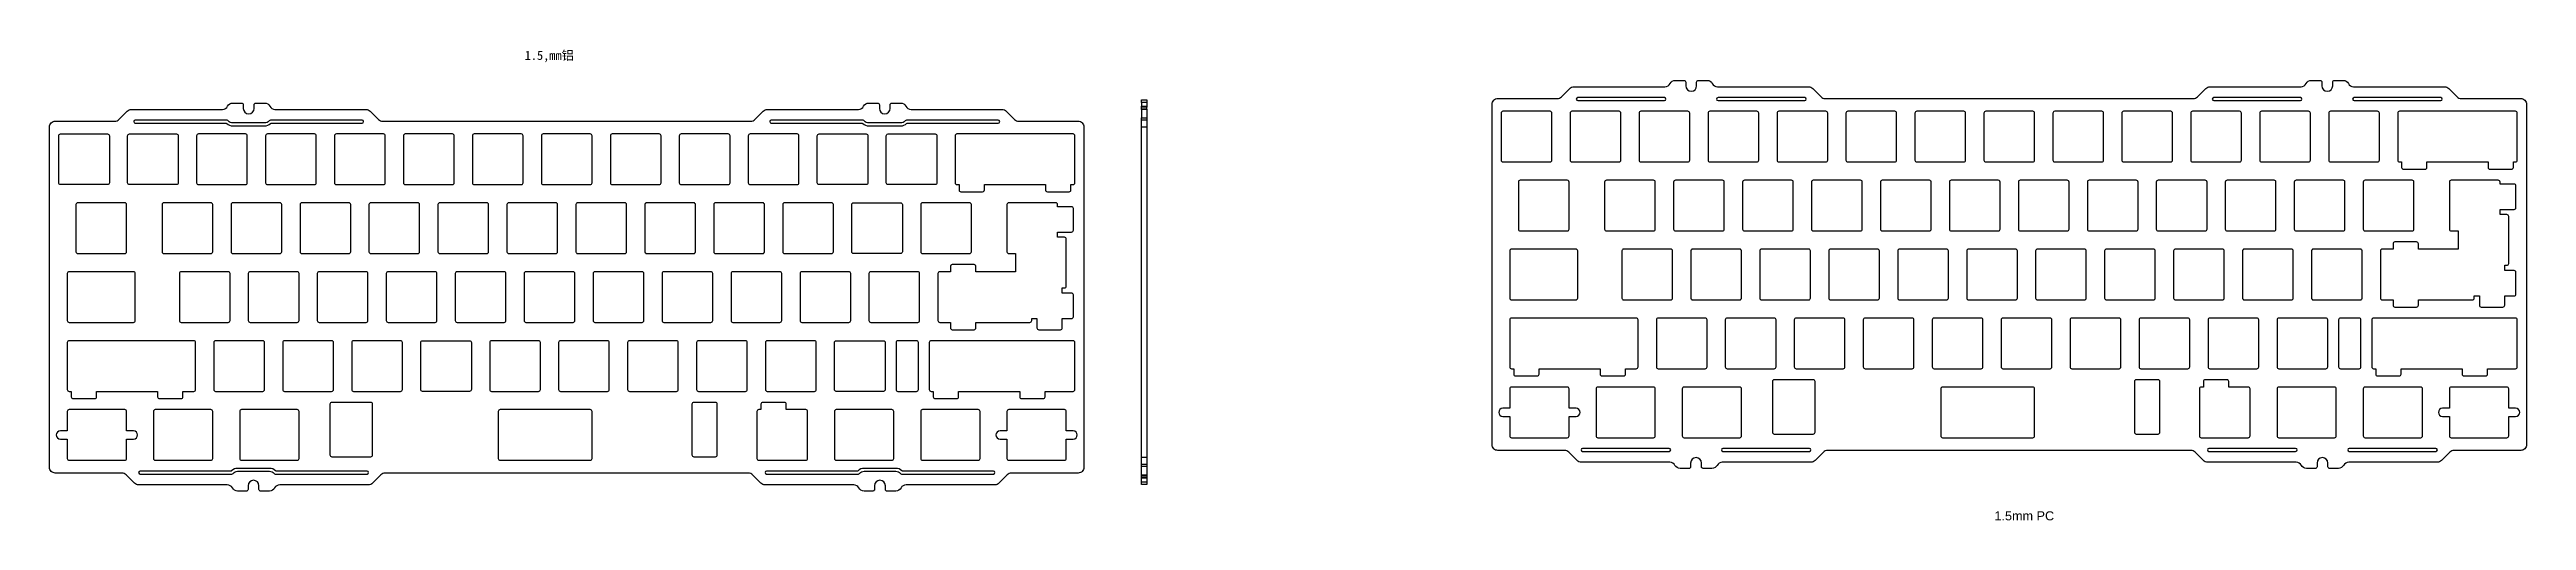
# Model space of a CAD drawing. Header units: millimetres. Extents: x 2165 to 2849, y 1742 to 1872.
import ezdxf

# ---------------------------------------------------------------- set-up
doc = ezdxf.new("R2010")
doc.units = ezdxf.units.MM
doc.styles.get("Standard").update_dxf_attribs({"font": 'arial.ttf'})

msp = doc.modelspace()

# ---------------------------------------------------------------- linework, layer by layer
at = {"color": 7, "linetype": 'Continuous', "lineweight": 25}
for p, q in [((2466.32, 1858.41), (2467.82, 1858.41)), ((2466.32, 1857.68), (2466.32, 1858.41)), ((2467.82, 1857.68), (2466.32, 1857.68)), ((2466.32, 1857.68), (2466.32, 1856.66)), ((2466.32, 1856.66), (2467.82, 1856.66)), ((2466.32, 1856.36), (2466.32, 1856.66)), ((2467.82, 1856.36), (2466.32, 1856.36)), ((2466.32, 1855.87), (2466.32, 1856.36)), ((2467.82, 1855.87), (2466.32, 1855.87)), ((2466.32, 1855.78), (2466.32, 1855.87)), ((2467.82, 1855.78), (2466.32, 1855.78)), ((2466.32, 1855.78), (2466.32, 1853.48)), ((2467.82, 1858.41), (2467.82, 1857.68)), ((2467.82, 1857.68), (2467.82, 1856.66)), ((2467.82, 1856.66), (2467.82, 1856.36)), ((2467.82, 1855.87), (2467.82, 1856.36)), ((2467.82, 1855.87), (2467.82, 1855.78)), ((2467.82, 1855.78), (2467.82, 1853.48)), ((2466.32, 1853.48), (2467.82, 1853.48)), ((2466.32, 1852.89), (2466.32, 1853.48)), ((2467.82, 1850.89), (2466.32, 1850.89)), ((2467.82, 1853.48), (2467.82, 1852.89)), ((2466.32, 1759.69), (2467.82, 1759.69)), ((2467.82, 1757.69), (2466.32, 1757.69)), ((2467.82, 1757.11), (2466.32, 1757.11)), ((2466.32, 1754.8), (2467.82, 1754.8)), ((2466.32, 1754.71), (2467.82, 1754.71)), ((2466.32, 1754.23), (2467.82, 1754.23)), ((2467.82, 1753.92), (2466.32, 1753.92)), ((2466.32, 1752.9), (2467.82, 1752.9))]:
    msp.add_line(p, q, dxfattribs=at)
at = {"color": 1, "linetype": 'Continuous', "lineweight": 25}
msp.add_lwpolyline([(2655.81, 1761.54, 0.198912), (2654.68, 1761.07), (2652.38, 1758.77, -0.198912), (2651.24, 1758.3), (2626.75, 1758.3, 0.282291), (2625.32, 1757.42, -0.282291), (2623.89, 1756.55), (2621.49, 1756.55, -0.414214), (2620.99, 1757.05), (2620.99, 1758.05, 1), (2617.99, 1758.05), (2617.99, 1757.05, -0.414214), (2617.49, 1756.55), (2615.09, 1756.55, -0.282291), (2613.67, 1757.42, 0.282291), (2612.24, 1758.3), (2587.75, 1758.3, -0.198912), (2586.61, 1758.77), (2584.31, 1761.07, 0.198912), (2583.18, 1761.54), (2564.74, 1761.54, -0.414214), (2563.14, 1763.14), (2563.14, 1857.19, -0.414214), (2564.74, 1858.79), (2581.18, 1858.79, 0.198912), (2582.31, 1859.26), (2584.61, 1861.56, -0.198912), (2585.74, 1862.03), (2610.91, 1862.03, 0.282291), (2612.34, 1862.91, -0.282291), (2613.76, 1863.78), (2616.16, 1863.78, -0.414214), (2616.66, 1863.28), (2616.66, 1862.28, 1), (2619.66, 1862.28), (2619.66, 1863.28, -0.414214), (2620.16, 1863.78), (2622.56, 1863.78, -0.282291), (2623.99, 1862.91, 0.282291), (2625.42, 1862.03), (2650.58, 1862.03, -0.198912), (2651.71, 1861.56), (2654.02, 1859.26, 0.198912), (2655.15, 1858.79), (2756.87, 1858.79, 0.198912), (2758.01, 1859.26), (2760.31, 1861.56, -0.198912), (2761.44, 1862.03), (2786.61, 1862.03, 0.282291), (2788.04, 1862.91, -0.282291), (2789.46, 1863.78), (2791.86, 1863.78, -0.414214), (2792.36, 1863.28), (2792.36, 1862.28, 1), (2795.36, 1862.28), (2795.36, 1863.28, -0.414214), (2795.86, 1863.78), (2798.26, 1863.78, -0.282291), (2799.69, 1862.91, 0.282291), (2801.11, 1862.03), (2826.28, 1862.03, -0.198912), (2827.41, 1861.56), (2829.72, 1859.26, 0.198912), (2830.85, 1858.79), (2847.29, 1858.79, -0.414214), (2848.89, 1857.19), (2848.89, 1763.14, -0.414214), (2847.29, 1761.54), (2828.85, 1761.54, 0.198912), (2827.72, 1761.07), (2825.41, 1758.77, -0.198912), (2824.28, 1758.3), (2799.78, 1758.3, 0.282291), (2798.36, 1757.42, -0.282291), (2796.93, 1756.55), (2794.53, 1756.55, -0.414214), (2794.03, 1757.05), (2794.03, 1758.05, 1), (2791.03, 1758.05), (2791.03, 1757.05, -0.414214), (2790.53, 1756.55), (2788.13, 1756.55, -0.282291), (2786.7, 1757.42, 0.282291), (2785.28, 1758.3), (2760.78, 1758.3, -0.198912), (2759.65, 1758.77), (2757.34, 1761.07, 0.198912), (2756.21, 1761.54), (2655.81, 1761.54)], format="xyb", dxfattribs=at)
at = {"linetype": 'Continuous', "lineweight": 25}
msp.add_lwpolyline([(2257.33, 1755.28, 0.198912), (2256.2, 1754.81), (2253.89, 1752.51, -0.198912), (2252.76, 1752.04), (2228.26, 1752.04, 0.282291), (2226.84, 1751.17, -0.282291), (2225.41, 1750.29), (2223.01, 1750.29, -0.414214), (2222.51, 1750.79), (2222.51, 1751.79, 1), (2219.51, 1751.79), (2219.51, 1750.79, -0.414214), (2219.01, 1750.29), (2216.61, 1750.29, -0.282291), (2215.19, 1751.17, 0.282291), (2213.76, 1752.04), (2189.26, 1752.04, -0.198912), (2188.13, 1752.51), (2185.83, 1754.81, 0.198912), (2184.69, 1755.28), (2166.25, 1755.28, -0.414214), (2164.65, 1756.88), (2164.65, 1850.93, -0.414214), (2166.25, 1852.53), (2182.69, 1852.53, 0.198912), (2183.82, 1853), (2186.13, 1855.31, -0.198912), (2187.26, 1855.78), (2212.43, 1855.78, 0.282291), (2213.85, 1856.65, -0.282291), (2215.28, 1857.53), (2217.68, 1857.53, -0.414214), (2218.18, 1857.03), (2218.18, 1856.03, 1), (2221.18, 1856.03), (2221.18, 1857.03, -0.414214), (2221.68, 1857.53), (2224.08, 1857.53, -0.282291), (2225.51, 1856.65, 0.282291), (2226.93, 1855.78), (2252.1, 1855.78, -0.198912), (2253.23, 1855.31), (2255.54, 1853, 0.198912), (2256.67, 1852.53), (2358.39, 1852.53, 0.198912), (2359.52, 1853), (2361.83, 1855.31, -0.198912), (2362.96, 1855.78), (2388.13, 1855.78, 0.282291), (2389.55, 1856.65, -0.282291), (2390.98, 1857.53), (2393.38, 1857.53, -0.414214), (2393.88, 1857.03), (2393.88, 1856.03, 1), (2396.88, 1856.03), (2396.88, 1857.03, -0.414214), (2397.38, 1857.53), (2399.78, 1857.53, -0.282291), (2401.21, 1856.65, 0.282291), (2402.63, 1855.78), (2427.8, 1855.78, -0.198912), (2428.93, 1855.31), (2431.24, 1853, 0.198912), (2432.37, 1852.53), (2448.8, 1852.53, -0.414214), (2450.4, 1850.93), (2450.4, 1756.88, -0.414214), (2448.8, 1755.28), (2430.37, 1755.28, 0.198912), (2429.23, 1754.81), (2426.93, 1752.51, -0.198912), (2425.8, 1752.04), (2401.3, 1752.04, 0.282291), (2399.87, 1751.17, -0.282291), (2398.45, 1750.29), (2396.05, 1750.29, -0.414214), (2395.55, 1750.79), (2395.55, 1751.79, 1), (2392.55, 1751.79), (2392.55, 1750.79, -0.414214), (2392.05, 1750.29), (2389.65, 1750.29, -0.282291), (2388.22, 1751.17, 0.282291), (2386.79, 1752.04), (2362.3, 1752.04, -0.198912), (2361.17, 1752.51), (2358.86, 1754.81, 0.198912), (2357.73, 1755.28), (2257.33, 1755.28)], format="xyb", dxfattribs=at)
at = {"color": 1, "linetype": 'Continuous', "lineweight": 25}
for points in [[(2565.66, 1854.76), (2565.66, 1841.76, 0.414214), (2566.16, 1841.26), (2579.16, 1841.26, 0.414214), (2579.66, 1841.76), (2579.66, 1854.76, 0.414214), (2579.16, 1855.26), (2566.16, 1855.26, 0.414214)], [(2598.71, 1841.76), (2598.71, 1854.76, 0.414214), (2598.21, 1855.26), (2585.21, 1855.26, 0.414214), (2584.71, 1854.76), (2584.71, 1841.76, 0.414214), (2585.21, 1841.26), (2598.21, 1841.26, 0.414214)], [(2617.26, 1855.26), (2604.26, 1855.26, 0.414214), (2603.76, 1854.76), (2603.76, 1841.76, 0.414214), (2604.26, 1841.26), (2617.26, 1841.26, 0.414214), (2617.76, 1841.76), (2617.76, 1854.76, 0.414214)], [(2636.31, 1855.26), (2623.31, 1855.26, 0.414214), (2622.81, 1854.76), (2622.81, 1841.76, 0.414214), (2623.31, 1841.26), (2636.31, 1841.26, 0.414214), (2636.81, 1841.76), (2636.81, 1854.76, 0.414214)], [(2641.86, 1854.76), (2641.86, 1841.76, 0.414214), (2642.36, 1841.26), (2655.36, 1841.26, 0.414214), (2655.86, 1841.76), (2655.86, 1854.76, 0.414214), (2655.36, 1855.26), (2642.36, 1855.26, 0.414214)], [(2674.91, 1841.76), (2674.91, 1854.76, 0.414214), (2674.41, 1855.26), (2661.41, 1855.26, 0.414214), (2660.91, 1854.76), (2660.91, 1841.76, 0.414214), (2661.41, 1841.26), (2674.41, 1841.26, 0.414214)], [(2679.96, 1854.76), (2679.96, 1841.76, 0.414214), (2680.46, 1841.26), (2693.46, 1841.26, 0.414214), (2693.96, 1841.76), (2693.96, 1854.76, 0.414214), (2693.46, 1855.26), (2680.46, 1855.26, 0.414214)], [(2713.01, 1841.76), (2713.01, 1854.76, 0.414214), (2712.51, 1855.26), (2699.51, 1855.26, 0.414214), (2699.01, 1854.76), (2699.01, 1841.76, 0.414214), (2699.51, 1841.26), (2712.51, 1841.26, 0.414214)], [(2718.06, 1854.76), (2718.06, 1841.76, 0.414214), (2718.56, 1841.26), (2731.56, 1841.26, 0.414214), (2732.06, 1841.76), (2732.06, 1854.76, 0.414214), (2731.56, 1855.26), (2718.56, 1855.26, 0.414214)], [(2737.61, 1841.26), (2750.61, 1841.26, 0.414214), (2751.11, 1841.76), (2751.11, 1854.76, 0.414214), (2750.61, 1855.26), (2737.61, 1855.26, 0.414214), (2737.11, 1854.76), (2737.11, 1841.76, 0.414214)], [(2770.16, 1841.76), (2770.16, 1854.76, 0.414214), (2769.66, 1855.26), (2756.66, 1855.26, 0.414214), (2756.16, 1854.76), (2756.16, 1841.76, 0.414214), (2756.66, 1841.26), (2769.66, 1841.26, 0.414214)], [(2789.21, 1841.76), (2789.21, 1854.76, 0.414214), (2788.71, 1855.26), (2775.71, 1855.26, 0.414214), (2775.21, 1854.76), (2775.21, 1841.76, 0.414214), (2775.71, 1841.26), (2788.71, 1841.26, 0.414214)], [(2794.76, 1841.26), (2807.76, 1841.26, 0.414214), (2808.26, 1841.76), (2808.26, 1854.76, 0.414214), (2807.76, 1855.26), (2794.76, 1855.26, 0.414214), (2794.26, 1854.76), (2794.26, 1841.76, 0.414214)], [(2845.28, 1839.76), (2845.28, 1841.26), (2845.86, 1841.26, 0.414214), (2846.36, 1841.76), (2846.36, 1854.76, 0.414214), (2845.86, 1855.26), (2813.81, 1855.26, 0.414214), (2813.31, 1854.76), (2813.31, 1841.76, 0.414214), (2813.81, 1841.26), (2814.4, 1841.26), (2814.4, 1839.76, 0.414214), (2814.9, 1839.26), (2820.9, 1839.26, 0.414214), (2821.4, 1839.76), (2821.4, 1841.26), (2838.28, 1841.26), (2838.28, 1839.76, 0.414214), (2838.78, 1839.26), (2844.78, 1839.26, 0.414214)], [(2583.93, 1836.21), (2570.93, 1836.21, 0.414214), (2570.43, 1835.71), (2570.43, 1822.71, 0.414214), (2570.93, 1822.21), (2583.93, 1822.21, 0.414214), (2584.43, 1822.71), (2584.43, 1835.71, 0.414214)], [(2608.24, 1822.71), (2608.24, 1835.71, 0.414214), (2607.74, 1836.21), (2594.74, 1836.21, 0.414214), (2594.24, 1835.71), (2594.24, 1822.71, 0.414214), (2594.74, 1822.21), (2607.74, 1822.21, 0.414214)], [(2613.79, 1822.21), (2626.79, 1822.21, 0.414214), (2627.29, 1822.71), (2627.29, 1835.71, 0.414214), (2626.79, 1836.21), (2613.79, 1836.21, 0.414214), (2613.29, 1835.71), (2613.29, 1822.71, 0.414214)], [(2645.84, 1836.21), (2632.84, 1836.21, 0.414214), (2632.34, 1835.71), (2632.34, 1822.71, 0.414214), (2632.84, 1822.21), (2645.84, 1822.21, 0.414214), (2646.34, 1822.71), (2646.34, 1835.71, 0.414214)], [(2651.89, 1822.21), (2664.89, 1822.21, 0.414214), (2665.39, 1822.71), (2665.39, 1835.71, 0.414214), (2664.89, 1836.21), (2651.89, 1836.21, 0.414214), (2651.39, 1835.71), (2651.39, 1822.71, 0.414214)], [(2683.94, 1836.21), (2670.94, 1836.21, 0.414214), (2670.44, 1835.71), (2670.44, 1822.71, 0.414214), (2670.94, 1822.21), (2683.94, 1822.21, 0.414214), (2684.44, 1822.71), (2684.44, 1835.71, 0.414214)], [(2689.49, 1835.71), (2689.49, 1822.71, 0.414214), (2689.99, 1822.21), (2702.99, 1822.21, 0.414214), (2703.49, 1822.71), (2703.49, 1835.71, 0.414214), (2702.99, 1836.21), (2689.99, 1836.21, 0.414214)], [(2709.04, 1822.21), (2722.04, 1822.21, 0.414214), (2722.54, 1822.71), (2722.54, 1835.71, 0.414214), (2722.04, 1836.21), (2709.04, 1836.21, 0.414214), (2708.54, 1835.71), (2708.54, 1822.71, 0.414214)], [(2728.09, 1822.21), (2741.09, 1822.21, 0.414214), (2741.59, 1822.71), (2741.59, 1835.71, 0.414214), (2741.09, 1836.21), (2728.09, 1836.21, 0.414214), (2727.59, 1835.71), (2727.59, 1822.71, 0.414214)], [(2747.14, 1822.21), (2760.14, 1822.21, 0.414214), (2760.64, 1822.71), (2760.64, 1835.71, 0.414214), (2760.14, 1836.21), (2747.14, 1836.21, 0.414214), (2746.64, 1835.71), (2746.64, 1822.71, 0.414214)], [(2766.19, 1822.21), (2779.19, 1822.21, 0.414214), (2779.69, 1822.71), (2779.69, 1835.71, 0.414214), (2779.19, 1836.21), (2766.19, 1836.21, 0.414214), (2765.69, 1835.71), (2765.69, 1822.71, 0.414214)], [(2785.24, 1822.21), (2798.24, 1822.21, 0.414214), (2798.74, 1822.71), (2798.74, 1835.71, 0.414214), (2798.24, 1836.21), (2785.24, 1836.21, 0.414214), (2784.74, 1835.71), (2784.74, 1822.71, 0.414214)], [(2804.29, 1822.21), (2817.29, 1822.21, 0.414214), (2817.79, 1822.71), (2817.79, 1835.71, 0.414214), (2817.29, 1836.21), (2804.29, 1836.21, 0.414214), (2803.79, 1835.71), (2803.79, 1822.71, 0.414214)], [(2827.6, 1835.71), (2827.6, 1822.71, 0.414214), (2828.1, 1822.21), (2829.98, 1822.21), (2829.98, 1817.16), (2819.02, 1817.16), (2819.02, 1818.66, 0.414214), (2818.52, 1819.16), (2812.52, 1819.16, 0.414214), (2812.02, 1818.66), (2812.02, 1817.16), (2809.05, 1817.16, 0.414214), (2808.55, 1816.66), (2808.55, 1803.66, 0.414214), (2809.05, 1803.16), (2812.02, 1803.16), (2812.02, 1801.66, 0.414214), (2812.52, 1801.16), (2818.52, 1801.16, 0.414214), (2819.02, 1801.66), (2819.02, 1803.16), (2833.96, 1803.16, 0.414214), (2834.46, 1803.66), (2834.46, 1804.25), (2835.89, 1804.25), (2835.89, 1801.66, 0.414214), (2836.39, 1801.16), (2842.39, 1801.16, 0.414214), (2842.89, 1801.66), (2842.89, 1804.25), (2845.48, 1804.25, 0.414214), (2845.98, 1804.75), (2845.98, 1810.75, 0.414214), (2845.48, 1811.25), (2842.89, 1811.25), (2842.89, 1812.69), (2843.48, 1812.69, 0.414214), (2843.98, 1813.19), (2843.98, 1826.19, 0.414214), (2843.48, 1826.69), (2841.6, 1826.69), (2841.6, 1828.13), (2845.48, 1828.13, 0.414214), (2845.98, 1828.63), (2845.98, 1834.63, 0.414214), (2845.48, 1835.13), (2841.6, 1835.13), (2841.6, 1835.71, 0.414214), (2841.1, 1836.21), (2828.1, 1836.21, 0.414214)], [(2568.54, 1803.16), (2586.31, 1803.16, 0.414214), (2586.81, 1803.66), (2586.81, 1816.66, 0.414214), (2586.31, 1817.16), (2568.54, 1817.16, 0.414214), (2568.04, 1816.66), (2568.04, 1803.66, 0.414214)], [(2613, 1803.66), (2613, 1816.66, 0.414214), (2612.5, 1817.16), (2599.5, 1817.16, 0.414214), (2599, 1816.66), (2599, 1803.66, 0.414214), (2599.5, 1803.16), (2612.5, 1803.16, 0.414214)], [(2618.05, 1816.66), (2618.05, 1803.66, 0.414214), (2618.55, 1803.16), (2631.55, 1803.16, 0.414214), (2632.05, 1803.66), (2632.05, 1816.66, 0.414214), (2631.55, 1817.16), (2618.55, 1817.16, 0.414214)], [(2637.6, 1803.16), (2650.6, 1803.16, 0.414214), (2651.1, 1803.66), (2651.1, 1816.66, 0.414214), (2650.6, 1817.16), (2637.6, 1817.16, 0.414214), (2637.1, 1816.66), (2637.1, 1803.66, 0.414214)], [(2670.15, 1803.66), (2670.15, 1816.66, 0.414214), (2669.65, 1817.16), (2656.65, 1817.16, 0.414214), (2656.15, 1816.66), (2656.15, 1803.66, 0.414214), (2656.65, 1803.16), (2669.65, 1803.16, 0.414214)], [(2675.7, 1803.16), (2688.7, 1803.16, 0.414214), (2689.2, 1803.66), (2689.2, 1816.66, 0.414214), (2688.7, 1817.16), (2675.7, 1817.16, 0.414214), (2675.2, 1816.66), (2675.2, 1803.66, 0.414214)], [(2694.75, 1803.16), (2707.75, 1803.16, 0.414214), (2708.25, 1803.66), (2708.25, 1816.66, 0.414214), (2707.75, 1817.16), (2694.75, 1817.16, 0.414214), (2694.25, 1816.66), (2694.25, 1803.66, 0.414214)], [(2726.8, 1817.16), (2713.8, 1817.16, 0.414214), (2713.3, 1816.66), (2713.3, 1803.66, 0.414214), (2713.8, 1803.16), (2726.8, 1803.16, 0.414214), (2727.3, 1803.66), (2727.3, 1816.66, 0.414214)], [(2746.35, 1803.66), (2746.35, 1816.66, 0.414214), (2745.85, 1817.16), (2732.85, 1817.16, 0.414214), (2732.35, 1816.66), (2732.35, 1803.66, 0.414214), (2732.85, 1803.16), (2745.85, 1803.16, 0.414214)], [(2751.9, 1803.16), (2764.9, 1803.16, 0.414214), (2765.4, 1803.66), (2765.4, 1816.66, 0.414214), (2764.9, 1817.16), (2751.9, 1817.16, 0.414214), (2751.4, 1816.66), (2751.4, 1803.66, 0.414214)], [(2770.45, 1816.66), (2770.45, 1803.66, 0.414214), (2770.95, 1803.16), (2783.95, 1803.16, 0.414214), (2784.45, 1803.66), (2784.45, 1816.66, 0.414214), (2783.95, 1817.16), (2770.95, 1817.16, 0.414214)], [(2803.5, 1803.66), (2803.5, 1816.66, 0.414214), (2803, 1817.16), (2790, 1817.16, 0.414214), (2789.5, 1816.66), (2789.5, 1803.66, 0.414214), (2790, 1803.16), (2803, 1803.16, 0.414214)], [(2600.01, 1782.61), (2600.01, 1784.11), (2602.98, 1784.11, 0.414214), (2603.48, 1784.61), (2603.48, 1797.61, 0.414214), (2602.98, 1798.11), (2568.54, 1798.11, 0.414214), (2568.04, 1797.61), (2568.04, 1784.61, 0.414214), (2568.54, 1784.11), (2569.13, 1784.11), (2569.13, 1782.61, 0.414214), (2569.63, 1782.11), (2575.63, 1782.11, 0.414214), (2576.13, 1782.61), (2576.13, 1784.11), (2593.01, 1784.11), (2593.01, 1782.61, 0.414214), (2593.51, 1782.11), (2599.51, 1782.11, 0.414214)], [(2608.53, 1797.61), (2608.53, 1784.61, 0.414214), (2609.03, 1784.11), (2622.03, 1784.11, 0.414214), (2622.53, 1784.61), (2622.53, 1797.61, 0.414214), (2622.03, 1798.11), (2609.03, 1798.11, 0.414214)], [(2641.08, 1798.11), (2628.08, 1798.11, 0.414214), (2627.58, 1797.61), (2627.58, 1784.61, 0.414214), (2628.08, 1784.11), (2641.08, 1784.11, 0.414214), (2641.58, 1784.61), (2641.58, 1797.61, 0.414214)], [(2647.13, 1784.11), (2660.13, 1784.11, 0.414214), (2660.63, 1784.61), (2660.63, 1797.61, 0.414214), (2660.13, 1798.11), (2647.13, 1798.11, 0.414214), (2646.63, 1797.61), (2646.63, 1784.61, 0.414214)], [(2666.18, 1784.11), (2679.18, 1784.11, 0.414214), (2679.68, 1784.61), (2679.68, 1797.61, 0.414214), (2679.18, 1798.11), (2666.18, 1798.11, 0.414214), (2665.68, 1797.61), (2665.68, 1784.61, 0.414214)], [(2684.73, 1797.61), (2684.73, 1784.61, 0.414214), (2685.23, 1784.11), (2698.23, 1784.11, 0.414214), (2698.73, 1784.61), (2698.73, 1797.61, 0.414214), (2698.23, 1798.11), (2685.23, 1798.11, 0.414214)], [(2717.28, 1798.11), (2704.28, 1798.11, 0.414214), (2703.78, 1797.61), (2703.78, 1784.61, 0.414214), (2704.28, 1784.11), (2717.28, 1784.11, 0.414214), (2717.78, 1784.61), (2717.78, 1797.61, 0.414214)], [(2722.83, 1797.61), (2722.83, 1784.61, 0.414214), (2723.33, 1784.11), (2736.33, 1784.11, 0.414214), (2736.83, 1784.61), (2736.83, 1797.61, 0.414214), (2736.33, 1798.11), (2723.33, 1798.11, 0.414214)], [(2742.38, 1784.11), (2755.38, 1784.11, 0.414214), (2755.88, 1784.61), (2755.88, 1797.61, 0.414214), (2755.38, 1798.11), (2742.38, 1798.11, 0.414214), (2741.88, 1797.61), (2741.88, 1784.61, 0.414214)], [(2761.43, 1784.11), (2774.43, 1784.11, 0.414214), (2774.93, 1784.61), (2774.93, 1797.61, 0.414214), (2774.43, 1798.11), (2761.43, 1798.11, 0.414214), (2760.93, 1797.61), (2760.93, 1784.61, 0.414214)], [(2780.48, 1784.11), (2793.48, 1784.11, 0.414214), (2793.98, 1784.61), (2793.98, 1797.61, 0.414214), (2793.48, 1798.11), (2780.48, 1798.11, 0.414214), (2779.98, 1797.61), (2779.98, 1784.61, 0.414214)], [(2803.17, 1784.61), (2803.17, 1797.61, 0.414214), (2802.67, 1798.11), (2797.48, 1798.11, 0.414214), (2796.98, 1797.61), (2796.98, 1784.61, 0.414214), (2797.48, 1784.11), (2802.67, 1784.11, 0.414214)], [(2838.13, 1782.61), (2838.13, 1784.11), (2845.86, 1784.11, 0.414214), (2846.36, 1784.61), (2846.36, 1797.61, 0.414214), (2845.86, 1798.11), (2806.67, 1798.11, 0.414214), (2806.17, 1797.61), (2806.17, 1784.61, 0.414214), (2806.67, 1784.11), (2807.26, 1784.11), (2807.26, 1782.61, 0.414214), (2807.76, 1782.11), (2813.76, 1782.11, 0.414214), (2814.26, 1782.61), (2814.26, 1784.11), (2831.13, 1784.11), (2831.13, 1782.61, 0.414214), (2831.63, 1782.11), (2837.63, 1782.11, 0.414214)], [(2568.04, 1765.56, 0.414214), (2568.54, 1765.06), (2583.93, 1765.06, 0.414214), (2584.43, 1765.56), (2584.43, 1770.91), (2586.33, 1770.91, 1), (2586.33, 1773.21), (2584.43, 1773.21), (2584.43, 1778.56, 0.414214), (2583.93, 1779.06), (2568.54, 1779.06, 0.414214), (2568.04, 1778.56), (2568.04, 1773.21), (2566.14, 1773.21, 1), (2566.14, 1770.91), (2568.04, 1770.91)], [(2591.86, 1778.56), (2591.86, 1765.56, 0.414214), (2592.36, 1765.06), (2607.74, 1765.06, 0.414214), (2608.24, 1765.56), (2608.24, 1778.56, 0.414214), (2607.74, 1779.06), (2592.36, 1779.06, 0.414214)], [(2615.67, 1778.56), (2615.67, 1765.56, 0.414214), (2616.17, 1765.06), (2631.55, 1765.06, 0.414214), (2632.05, 1765.56), (2632.05, 1778.56, 0.414214), (2631.55, 1779.06), (2616.17, 1779.06, 0.414214)], [(2640.61, 1780.56), (2640.61, 1766.56, 0.414214), (2641.11, 1766.06), (2651.86, 1766.06, 0.414214), (2652.36, 1766.56), (2652.36, 1780.56, 0.414214), (2651.86, 1781.06), (2641.11, 1781.06, 0.414214)], [(2687.11, 1778.56), (2687.11, 1765.56, 0.414214), (2687.61, 1765.06), (2712.51, 1765.06, 0.414214), (2713.01, 1765.56), (2713.01, 1778.56, 0.414214), (2712.51, 1779.06), (2687.61, 1779.06, 0.414214)], [(2747.11, 1781.06), (2741.11, 1781.06, 0.414214), (2740.61, 1780.56), (2740.61, 1766.56, 0.414214), (2741.11, 1766.06), (2747.11, 1766.06, 0.414214), (2747.61, 1766.56), (2747.61, 1780.56, 0.414214)], [(2772.54, 1765.56), (2772.54, 1778.56, 0.414214), (2772.04, 1779.06), (2766.66, 1779.06), (2766.66, 1780.56, 0.414214), (2766.16, 1781.06), (2760.16, 1781.06, 0.414214), (2759.66, 1780.56), (2759.66, 1779.06), (2759.04, 1779.06, 0.414214), (2758.54, 1778.56), (2758.54, 1765.56, 0.414214), (2759.04, 1765.06), (2772.04, 1765.06, 0.414214)], [(2780.48, 1765.06), (2795.86, 1765.06, 0.414214), (2796.36, 1765.56), (2796.36, 1778.56, 0.414214), (2795.86, 1779.06), (2780.48, 1779.06, 0.414214), (2779.98, 1778.56), (2779.98, 1765.56, 0.414214)], [(2804.29, 1765.06), (2819.67, 1765.06, 0.414214), (2820.17, 1765.56), (2820.17, 1778.56, 0.414214), (2819.67, 1779.06), (2804.29, 1779.06, 0.414214), (2803.79, 1778.56), (2803.79, 1765.56, 0.414214)], [(2843.48, 1765.06, 0.414214), (2843.98, 1765.56), (2843.98, 1770.91), (2845.88, 1770.91, 1), (2845.88, 1773.21), (2843.98, 1773.21), (2843.98, 1778.56, 0.414214), (2843.48, 1779.06), (2828.1, 1779.06, 0.414214), (2827.6, 1778.56), (2827.6, 1773.21), (2825.7, 1773.21, 1), (2825.7, 1770.91), (2827.6, 1770.91), (2827.6, 1765.56, 0.414214), (2828.1, 1765.06)]]:
    msp.add_lwpolyline(points, format="xyb", close=True, dxfattribs=at)
at = {"linetype": 'Continuous', "lineweight": 25}
for points in [[(2586.81, 1859.04, 1), (2586.81, 1858.24), (2610.76, 1858.24, 1), (2610.76, 1859.04)], [(2649.51, 1859.04), (2625.56, 1859.04, 1), (2625.56, 1858.24), (2649.51, 1858.24, 1)], [(2762.51, 1859.04, 1), (2762.51, 1858.24), (2786.46, 1858.24, 1), (2786.46, 1859.04)], [(2825.21, 1859.04), (2801.26, 1859.04, 1), (2801.26, 1858.24), (2825.21, 1858.24, 1)], [(2213.29, 1851.99, -0.233705), (2213.63, 1851.89, 0.192378), (2215.28, 1851.23), (2224.08, 1851.23, 0.192378), (2225.73, 1851.89, -0.233705), (2226.07, 1851.99, 0.039549), (2226.14, 1851.99), (2251.03, 1851.99, 1), (2251.03, 1852.79), (2225.65, 1852.79, 0.229569), (2225.34, 1852.63, -0.229569), (2224.08, 1852.03), (2215.28, 1852.03, -0.229569), (2214.02, 1852.63, 0.229569), (2213.71, 1852.79), (2188.33, 1852.79, 1), (2188.33, 1851.99), (2213.22, 1851.99, 0.039549)], [(2401.04, 1852.63, -0.229569), (2399.78, 1852.03), (2390.98, 1852.03, -0.229569), (2389.72, 1852.63, 0.229569), (2389.41, 1852.79), (2364.03, 1852.79, 1), (2364.03, 1851.99), (2388.92, 1851.99, 0.039549), (2388.99, 1851.99, -0.233705), (2389.33, 1851.89, 0.192378), (2390.98, 1851.23), (2399.78, 1851.23, 0.192378), (2401.43, 1851.89, -0.233705), (2401.77, 1851.99, 0.039549), (2401.83, 1851.99), (2426.73, 1851.99, 1), (2426.73, 1852.79), (2401.35, 1852.79, 0.229569)], [(2398.99, 1777.86), (2404.18, 1777.86, 0.414214), (2404.68, 1778.36), (2404.68, 1791.36, 0.414214), (2404.18, 1791.86), (2398.99, 1791.86, 0.414214), (2398.49, 1791.36), (2398.49, 1778.36, 0.414214)], [(2588.15, 1761.29), (2612.09, 1761.29, 1), (2612.09, 1762.09), (2588.15, 1762.09, 1)], [(2650.84, 1761.29, 1), (2650.84, 1762.09), (2626.89, 1762.09, 1), (2626.89, 1761.29)], [(2761.18, 1761.29), (2785.13, 1761.29, 1), (2785.13, 1762.09), (2761.18, 1762.09, 1)], [(2823.88, 1761.29, 1), (2823.88, 1762.09), (2799.93, 1762.09, 1), (2799.93, 1761.29)], [(2214.96, 1755.93, -0.233705), (2214.62, 1755.82, 0.039549), (2214.56, 1755.83), (2189.66, 1755.83, 1), (2189.66, 1755.03), (2215.04, 1755.03, 0.229569), (2215.36, 1755.18, -0.229569), (2216.61, 1755.79), (2225.41, 1755.79, -0.229569), (2226.67, 1755.18, 0.229569), (2226.98, 1755.03), (2252.36, 1755.03, 1), (2252.36, 1755.83), (2227.47, 1755.83, 0.039549), (2227.4, 1755.82, -0.233705), (2227.07, 1755.93, 0.192378), (2225.41, 1756.59), (2216.61, 1756.59, 0.192378)], [(2388.39, 1755.18, -0.229569), (2389.65, 1755.79), (2398.45, 1755.79, -0.229569), (2399.7, 1755.18, 0.229569), (2400.02, 1755.03), (2425.4, 1755.03, 1), (2425.4, 1755.83), (2400.5, 1755.83, 0.039549), (2400.44, 1755.82, -0.233705), (2400.1, 1755.93, 0.192378), (2398.45, 1756.59), (2389.65, 1756.59, 0.192378), (2387.99, 1755.93, -0.233705), (2387.65, 1755.82, 0.039549), (2387.59, 1755.83), (2362.7, 1755.83, 1), (2362.7, 1755.03), (2388.08, 1755.03, 0.229569)]]:
    msp.add_lwpolyline(points, format="xyb", close=True, dxfattribs=at)
for points in [[(2180.68, 1849.01, -0.414214), (2181.18, 1848.51), (2181.18, 1835.51, -0.414214), (2180.68, 1835.01), (2167.68, 1835.01, -0.414214), (2167.18, 1835.51), (2167.18, 1848.51, -0.414214), (2167.68, 1849.01)], [(2186.23, 1835.51), (2186.23, 1848.51, -0.414214), (2186.73, 1849.01), (2199.73, 1849.01, -0.414214), (2200.23, 1848.51), (2200.23, 1835.51, -0.414214), (2199.73, 1835.01), (2186.73, 1835.01, -0.414214)], [(2218.78, 1835.01, 0.414214), (2219.28, 1835.51), (2219.28, 1848.51, 0.414214), (2218.78, 1849.01), (2205.78, 1849.01, 0.414214), (2205.28, 1848.51), (2205.28, 1835.51, 0.414214), (2205.78, 1835.01)], [(2237.83, 1835.01, 0.414214), (2238.33, 1835.51), (2238.33, 1848.51, 0.414214), (2237.83, 1849.01), (2224.83, 1849.01, 0.414214), (2224.33, 1848.51), (2224.33, 1835.51, 0.414214), (2224.83, 1835.01)], [(2257.38, 1848.51, 0.414214), (2256.88, 1849.01), (2243.88, 1849.01, 0.414214), (2243.38, 1848.51), (2243.38, 1835.51, 0.414214), (2243.88, 1835.01), (2256.88, 1835.01, 0.414214), (2257.38, 1835.51)], [(2262.43, 1835.51, 0.414214), (2262.93, 1835.01), (2275.93, 1835.01, 0.414214), (2276.43, 1835.51), (2276.43, 1848.51, 0.414214), (2275.93, 1849.01), (2262.93, 1849.01, 0.414214), (2262.43, 1848.51)], [(2295.48, 1848.51, 0.414214), (2294.98, 1849.01), (2281.98, 1849.01, 0.414214), (2281.48, 1848.51), (2281.48, 1835.51, 0.414214), (2281.98, 1835.01), (2294.98, 1835.01, 0.414214), (2295.48, 1835.51)], [(2300.53, 1835.51, 0.414214), (2301.03, 1835.01), (2314.03, 1835.01, 0.414214), (2314.53, 1835.51), (2314.53, 1848.51, 0.414214), (2314.03, 1849.01), (2301.03, 1849.01, 0.414214), (2300.53, 1848.51)], [(2333.58, 1848.51, 0.414214), (2333.08, 1849.01), (2320.08, 1849.01, 0.414214), (2319.58, 1848.51), (2319.58, 1835.51, 0.414214), (2320.08, 1835.01), (2333.08, 1835.01, 0.414214), (2333.58, 1835.51)], [(2338.63, 1848.51), (2338.63, 1835.51, 0.414214), (2339.13, 1835.01), (2352.13, 1835.01, 0.414214), (2352.63, 1835.51), (2352.63, 1848.51, 0.414214), (2352.13, 1849.01), (2339.13, 1849.01, 0.414214)], [(2358.18, 1835.01), (2371.18, 1835.01, 0.414214), (2371.68, 1835.51), (2371.68, 1848.51, 0.414214), (2371.18, 1849.01), (2358.18, 1849.01, 0.414214), (2357.68, 1848.51), (2357.68, 1835.51, 0.414214)], [(2376.73, 1835.51), (2376.73, 1848.51, -0.414214), (2377.23, 1849.01), (2390.23, 1849.01, -0.414214), (2390.73, 1848.51), (2390.73, 1835.51, -0.414214), (2390.23, 1835.01), (2377.23, 1835.01, -0.414214)], [(2395.78, 1848.51, -0.414214), (2396.28, 1849.01), (2409.28, 1849.01, -0.414214), (2409.78, 1848.51), (2409.78, 1835.51, -0.414214), (2409.28, 1835.01), (2396.28, 1835.01, -0.414214), (2395.78, 1835.51)], [(2440.29, 1833.01), (2446.29, 1833.01, 0.414214), (2446.79, 1833.51), (2446.79, 1835.01), (2447.38, 1835.01, 0.414214), (2447.88, 1835.51), (2447.88, 1848.51, 0.414214), (2447.38, 1849.01), (2415.33, 1849.01, 0.414214), (2414.83, 1848.51), (2414.83, 1835.51, 0.414214), (2415.33, 1835.01), (2415.92, 1835.01), (2415.92, 1833.51, 0.414214), (2416.42, 1833.01), (2422.42, 1833.01, 0.414214), (2422.92, 1833.51), (2422.92, 1835.01), (2439.79, 1835.01), (2439.79, 1833.51, 0.414214)], [(2185.94, 1816.46), (2185.94, 1829.46, 0.414214), (2185.44, 1829.96), (2172.44, 1829.96, 0.414214), (2171.94, 1829.46), (2171.94, 1816.46, 0.414214), (2172.44, 1815.96), (2185.44, 1815.96, 0.414214)], [(2195.75, 1816.46, 0.414214), (2196.25, 1815.96), (2209.25, 1815.96, 0.414214), (2209.75, 1816.46), (2209.75, 1829.46, 0.414214), (2209.25, 1829.96), (2196.25, 1829.96, 0.414214), (2195.75, 1829.46)], [(2215.3, 1829.96, 0.414214), (2214.8, 1829.46), (2214.8, 1816.46, 0.414214), (2215.3, 1815.96), (2228.3, 1815.96, 0.414214), (2228.8, 1816.46), (2228.8, 1829.46, 0.414214), (2228.3, 1829.96)], [(2247.85, 1816.46), (2247.85, 1829.46, 0.414214), (2247.35, 1829.96), (2234.35, 1829.96, 0.414214), (2233.85, 1829.46), (2233.85, 1816.46, 0.414214), (2234.35, 1815.96), (2247.35, 1815.96, 0.414214)], [(2252.9, 1829.46), (2252.9, 1816.46, 0.414214), (2253.4, 1815.96), (2266.4, 1815.96, 0.414214), (2266.9, 1816.46), (2266.9, 1829.46, 0.414214), (2266.4, 1829.96), (2253.4, 1829.96, 0.414214)], [(2285.95, 1816.46), (2285.95, 1829.46, 0.414214), (2285.45, 1829.96), (2272.45, 1829.96, 0.414214), (2271.95, 1829.46), (2271.95, 1816.46, 0.414214), (2272.45, 1815.96), (2285.45, 1815.96, 0.414214)], [(2305, 1829.46, 0.414214), (2304.5, 1829.96), (2291.5, 1829.96, 0.414214), (2291, 1829.46), (2291, 1816.46, 0.414214), (2291.5, 1815.96), (2304.5, 1815.96, 0.414214), (2305, 1816.46)], [(2310.05, 1829.46), (2310.05, 1816.46, 0.414214), (2310.55, 1815.96), (2323.55, 1815.96, 0.414214), (2324.05, 1816.46), (2324.05, 1829.46, 0.414214), (2323.55, 1829.96), (2310.55, 1829.96, 0.414214)], [(2329.1, 1829.46), (2329.1, 1816.46, 0.414214), (2329.6, 1815.96), (2342.6, 1815.96, 0.414214), (2343.1, 1816.46), (2343.1, 1829.46, 0.414214), (2342.6, 1829.96), (2329.6, 1829.96, 0.414214)], [(2348.15, 1829.46), (2348.15, 1816.46, 0.414214), (2348.65, 1815.96), (2361.65, 1815.96, 0.414214), (2362.15, 1816.46), (2362.15, 1829.46, 0.414214), (2361.65, 1829.96), (2348.65, 1829.96, 0.414214)], [(2367.7, 1829.96, 0.414214), (2367.2, 1829.46), (2367.2, 1816.46, 0.414214), (2367.7, 1815.96), (2380.7, 1815.96, 0.414214), (2381.2, 1816.46), (2381.2, 1829.46, 0.414214), (2380.7, 1829.96)], [(2386.25, 1829.46, -0.414214), (2386.75, 1829.96), (2399.75, 1829.96, -0.414214), (2400.25, 1829.46), (2400.25, 1816.46, -0.414214), (2399.75, 1815.96), (2386.75, 1815.96, -0.414214), (2386.25, 1816.46)], [(2405.3, 1829.46), (2405.3, 1816.46, 0.414214), (2405.8, 1815.96), (2418.8, 1815.96, 0.414214), (2419.3, 1816.46), (2419.3, 1829.46, 0.414214), (2418.8, 1829.96), (2405.8, 1829.96, 0.414214)], [(2410.57, 1810.91, 0.414214), (2410.07, 1810.41), (2410.07, 1797.41, 0.414214), (2410.57, 1796.91), (2413.54, 1796.91), (2413.54, 1795.41, 0.414214), (2414.04, 1794.91), (2420.04, 1794.91, 0.414214), (2420.54, 1795.41), (2420.54, 1796.91), (2435.47, 1796.91, 0.414214), (2435.97, 1797.41), (2435.97, 1798), (2437.41, 1798), (2437.41, 1795.41, 0.414214), (2437.91, 1794.91), (2443.91, 1794.91, 0.414214), (2444.41, 1795.41), (2444.41, 1798), (2447, 1798, 0.414214), (2447.5, 1798.5), (2447.5, 1804.5, 0.414214), (2447, 1805), (2444.41, 1805), (2444.41, 1806.43), (2445, 1806.43, 0.414214), (2445.5, 1806.93), (2445.5, 1819.93, 0.414214), (2445, 1820.43), (2443.12, 1820.43), (2443.12, 1821.87), (2447, 1821.87, 0.414214), (2447.5, 1822.37), (2447.5, 1828.37, 0.414214), (2447, 1828.87), (2443.12, 1828.87), (2443.12, 1829.46, 0.414214), (2442.62, 1829.96), (2429.62, 1829.96, 0.414214), (2429.12, 1829.46), (2429.12, 1816.46, 0.414214), (2429.62, 1815.96), (2431.5, 1815.96), (2431.5, 1810.91), (2420.54, 1810.91), (2420.54, 1812.41, 0.414214), (2420.04, 1812.91), (2414.04, 1812.91, 0.414214), (2413.54, 1812.41), (2413.54, 1810.91)], [(2169.56, 1810.41), (2169.56, 1797.41, 0.414214), (2170.06, 1796.91), (2187.82, 1796.91, 0.414214), (2188.32, 1797.41), (2188.32, 1810.41, 0.414214), (2187.82, 1810.91), (2170.06, 1810.91, 0.414214)], [(2201.02, 1796.91), (2214.02, 1796.91, 0.414214), (2214.52, 1797.41), (2214.52, 1810.41, 0.414214), (2214.02, 1810.91), (2201.02, 1810.91, 0.414214), (2200.52, 1810.41), (2200.52, 1797.41, 0.414214)], [(2233.07, 1810.91), (2220.07, 1810.91, 0.414214), (2219.57, 1810.41), (2219.57, 1797.41, 0.414214), (2220.07, 1796.91), (2233.07, 1796.91, 0.414214), (2233.57, 1797.41), (2233.57, 1810.41, 0.414214)], [(2239.12, 1810.91, 0.414214), (2238.62, 1810.41), (2238.62, 1797.41, 0.414214), (2239.12, 1796.91), (2252.12, 1796.91, 0.414214), (2252.62, 1797.41), (2252.62, 1810.41, 0.414214), (2252.12, 1810.91)], [(2257.67, 1797.41, 0.414214), (2258.17, 1796.91), (2271.17, 1796.91, 0.414214), (2271.67, 1797.41), (2271.67, 1810.41, 0.414214), (2271.17, 1810.91), (2258.17, 1810.91, 0.414214), (2257.67, 1810.41)], [(2276.72, 1810.41), (2276.72, 1797.41, 0.414214), (2277.22, 1796.91), (2290.22, 1796.91, 0.414214), (2290.72, 1797.41), (2290.72, 1810.41, 0.414214), (2290.22, 1810.91), (2277.22, 1810.91, 0.414214)], [(2296.27, 1810.91, 0.414214), (2295.77, 1810.41), (2295.77, 1797.41, 0.414214), (2296.27, 1796.91), (2309.27, 1796.91, 0.414214), (2309.77, 1797.41), (2309.77, 1810.41, 0.414214), (2309.27, 1810.91)], [(2328.32, 1796.91, 0.414214), (2328.82, 1797.41), (2328.82, 1810.41, 0.414214), (2328.32, 1810.91), (2315.32, 1810.91, 0.414214), (2314.82, 1810.41), (2314.82, 1797.41, 0.414214), (2315.32, 1796.91)], [(2334.37, 1796.91), (2347.37, 1796.91, 0.414214), (2347.87, 1797.41), (2347.87, 1810.41, 0.414214), (2347.37, 1810.91), (2334.37, 1810.91, 0.414214), (2333.87, 1810.41), (2333.87, 1797.41, 0.414214)], [(2352.92, 1810.41), (2352.92, 1797.41, 0.414214), (2353.42, 1796.91), (2366.42, 1796.91, 0.414214), (2366.92, 1797.41), (2366.92, 1810.41, 0.414214), (2366.42, 1810.91), (2353.42, 1810.91, 0.414214)], [(2385.97, 1810.41, 0.414214), (2385.47, 1810.91), (2372.47, 1810.91, 0.414214), (2371.97, 1810.41), (2371.97, 1797.41, 0.414214), (2372.47, 1796.91), (2385.47, 1796.91, 0.414214), (2385.97, 1797.41)], [(2391.02, 1797.41, 0.414214), (2391.52, 1796.91), (2404.52, 1796.91, 0.414214), (2405.02, 1797.41), (2405.02, 1810.41, 0.414214), (2404.52, 1810.91), (2391.52, 1810.91, 0.414214), (2391.02, 1810.41)], [(2195.02, 1775.86), (2201.02, 1775.86, 0.414214), (2201.52, 1776.36), (2201.52, 1777.86), (2204.49, 1777.86, 0.414214), (2204.99, 1778.36), (2204.99, 1791.36, 0.414214), (2204.49, 1791.86), (2170.06, 1791.86, 0.414214), (2169.56, 1791.36), (2169.56, 1778.36, 0.414214), (2170.06, 1777.86), (2170.65, 1777.86), (2170.65, 1776.36, 0.414214), (2171.15, 1775.86), (2177.15, 1775.86, 0.414214), (2177.65, 1776.36), (2177.65, 1777.86), (2194.52, 1777.86), (2194.52, 1776.36, 0.414214)], [(2223.54, 1791.86), (2210.54, 1791.86, 0.414214), (2210.04, 1791.36), (2210.04, 1778.36, 0.414214), (2210.54, 1777.86), (2223.54, 1777.86, 0.414214), (2224.04, 1778.36), (2224.04, 1791.36, 0.414214)], [(2243.09, 1778.36), (2243.09, 1791.36, 0.414214), (2242.59, 1791.86), (2229.59, 1791.86, 0.414214), (2229.09, 1791.36), (2229.09, 1778.36, 0.414214), (2229.59, 1777.86), (2242.59, 1777.86, 0.414214)], [(2248.14, 1791.36), (2248.14, 1778.36, 0.414214), (2248.64, 1777.86), (2261.64, 1777.86, 0.414214), (2262.14, 1778.36), (2262.14, 1791.36, 0.414214), (2261.64, 1791.86), (2248.64, 1791.86, 0.414214)], [(2267.19, 1791.36, -0.414214), (2267.69, 1791.86), (2280.69, 1791.86, -0.414214), (2281.19, 1791.36), (2281.19, 1778.36, -0.414214), (2280.69, 1777.86), (2267.69, 1777.86, -0.414214), (2267.19, 1778.36)], [(2300.24, 1791.36, 0.414214), (2299.74, 1791.86), (2286.74, 1791.86, 0.414214), (2286.24, 1791.36), (2286.24, 1778.36, 0.414214), (2286.74, 1777.86), (2299.74, 1777.86, 0.414214), (2300.24, 1778.36)], [(2319.29, 1778.36), (2319.29, 1791.36, 0.414214), (2318.79, 1791.86), (2305.79, 1791.86, 0.414214), (2305.29, 1791.36), (2305.29, 1778.36, 0.414214), (2305.79, 1777.86), (2318.79, 1777.86, 0.414214)], [(2338.34, 1791.36, 0.414214), (2337.84, 1791.86), (2324.84, 1791.86, 0.414214), (2324.34, 1791.36), (2324.34, 1778.36, 0.414214), (2324.84, 1777.86), (2337.84, 1777.86, 0.414214), (2338.34, 1778.36)], [(2343.89, 1791.86, 0.414214), (2343.39, 1791.36), (2343.39, 1778.36, 0.414214), (2343.89, 1777.86), (2356.89, 1777.86, 0.414214), (2357.39, 1778.36), (2357.39, 1791.36, 0.414214), (2356.89, 1791.86)], [(2362.94, 1791.86, 0.414214), (2362.44, 1791.36), (2362.44, 1778.36, 0.414214), (2362.94, 1777.86), (2375.94, 1777.86, 0.414214), (2376.44, 1778.36), (2376.44, 1791.36, 0.414214), (2375.94, 1791.86)], [(2381.49, 1791.36, -0.414214), (2381.99, 1791.86), (2394.99, 1791.86, -0.414214), (2395.49, 1791.36), (2395.49, 1778.36, -0.414214), (2394.99, 1777.86), (2381.99, 1777.86, -0.414214), (2381.49, 1778.36)], [(2433.15, 1775.86), (2439.15, 1775.86, 0.414214), (2439.65, 1776.36), (2439.65, 1777.86), (2447.38, 1777.86, 0.414214), (2447.88, 1778.36), (2447.88, 1791.36, 0.414214), (2447.38, 1791.86), (2408.19, 1791.86, 0.414214), (2407.69, 1791.36), (2407.69, 1778.36, 0.414214), (2408.19, 1777.86), (2408.77, 1777.86), (2408.77, 1776.36, 0.414214), (2409.27, 1775.86), (2415.27, 1775.86, 0.414214), (2415.77, 1776.36), (2415.77, 1777.86), (2432.65, 1777.86), (2432.65, 1776.36, 0.414214)], [(2185.94, 1766.96), (2185.94, 1772.31, 0.414214), (2185.44, 1772.81), (2170.06, 1772.81, 0.414214), (2169.56, 1772.31), (2169.56, 1766.96), (2167.66, 1766.96, 1), (2167.66, 1764.66), (2169.56, 1764.66), (2169.56, 1759.31, 0.414214), (2170.06, 1758.81), (2185.44, 1758.81, 0.414214), (2185.94, 1759.31), (2185.94, 1764.66), (2187.84, 1764.66, 1), (2187.84, 1766.96)], [(2209.75, 1772.31, 0.414214), (2209.25, 1772.81), (2193.87, 1772.81, 0.414214), (2193.37, 1772.31), (2193.37, 1759.31, 0.414214), (2193.87, 1758.81), (2209.25, 1758.81, 0.414214), (2209.75, 1759.31)], [(2233.57, 1772.31, 0.414214), (2233.07, 1772.81), (2217.69, 1772.81, 0.414214), (2217.19, 1772.31), (2217.19, 1759.31, 0.414214), (2217.69, 1758.81), (2233.07, 1758.81, 0.414214), (2233.57, 1759.31)], [(2253.88, 1774.31, 0.414214), (2253.38, 1774.81), (2242.62, 1774.81, 0.414214), (2242.12, 1774.31), (2242.12, 1760.31, 0.414214), (2242.62, 1759.81), (2253.38, 1759.81, 0.414214), (2253.88, 1760.31)], [(2314.53, 1772.31, 0.414214), (2314.03, 1772.81), (2289.12, 1772.81, 0.414214), (2288.62, 1772.31), (2288.62, 1759.31, 0.414214), (2289.12, 1758.81), (2314.03, 1758.81, 0.414214), (2314.53, 1759.31)], [(2349.12, 1760.31), (2349.12, 1774.31, 0.414214), (2348.62, 1774.81), (2342.62, 1774.81, 0.414214), (2342.12, 1774.31), (2342.12, 1760.31, 0.414214), (2342.62, 1759.81), (2348.62, 1759.81, 0.414214)], [(2360.06, 1759.31, 0.414214), (2360.56, 1758.81), (2373.56, 1758.81, 0.414214), (2374.06, 1759.31), (2374.06, 1772.31, 0.414214), (2373.56, 1772.81), (2368.18, 1772.81), (2368.18, 1774.31, 0.414214), (2367.68, 1774.81), (2361.68, 1774.81, 0.414214), (2361.18, 1774.31), (2361.18, 1772.81), (2360.56, 1772.81, 0.414214), (2360.06, 1772.31)], [(2381.49, 1772.31), (2381.49, 1759.31, 0.414214), (2381.99, 1758.81), (2397.37, 1758.81, 0.414214), (2397.87, 1759.31), (2397.87, 1772.31, 0.414214), (2397.37, 1772.81), (2381.99, 1772.81, 0.414214)], [(2405.3, 1772.31), (2405.3, 1759.31, 0.414214), (2405.8, 1758.81), (2421.19, 1758.81, 0.414214), (2421.69, 1759.31), (2421.69, 1772.31, 0.414214), (2421.19, 1772.81), (2405.8, 1772.81, 0.414214)], [(2447.4, 1764.66, 1), (2447.4, 1766.96), (2445.5, 1766.96), (2445.5, 1772.31, 0.414214), (2445, 1772.81), (2429.62, 1772.81, 0.414214), (2429.12, 1772.31), (2429.12, 1766.96), (2427.22, 1766.96, 1), (2427.22, 1764.66), (2429.12, 1764.66), (2429.12, 1759.31, 0.414214), (2429.62, 1758.81), (2445, 1758.81, 0.414214), (2445.5, 1759.31), (2445.5, 1764.66)]]:
    msp.add_lwpolyline(points, format="xyb", close=True)
at = {"color": 7, "linetype": 'Continuous', "lineweight": 25}
msp.add_lwpolyline([(2467.82, 1852.89), (2467.82, 1850.89), (2467.82, 1759.69), (2467.82, 1757.69), (2467.82, 1757.11), (2467.82, 1754.8), (2467.82, 1754.71), (2467.82, 1754.23), (2467.82, 1753.92), (2467.82, 1752.9), (2467.82, 1752.17), (2466.32, 1752.17), (2466.32, 1752.9), (2466.32, 1753.92), (2466.32, 1754.23), (2466.32, 1754.71), (2466.32, 1754.8), (2466.32, 1757.11), (2466.32, 1757.69), (2466.32, 1759.69), (2466.32, 1850.89), (2466.32, 1852.89)], close=True, dxfattribs=at)

# ---------------------------------------------------------------- texts
at = {"insert": (2295.91, 1871.96), "char_height": 2.5, "attachment_point": 1}
msp.add_mtext_dynamic_manual_height_columns('{\\fSimSun|b0|i0|c134|p2;1.5,mm铝}', width=78.4157, gutter_width=12.5, heights=[0], dxfattribs=at)
at = {"color": 1, "insert": (2701.92, 1744.72), "char_height": 2.5, "attachment_point": 1}
msp.add_mtext_dynamic_manual_height_columns('1.5mm PC', width=106.3329, gutter_width=12.5, heights=[0], dxfattribs=at)

doc.saveas('drawing.dxf')
